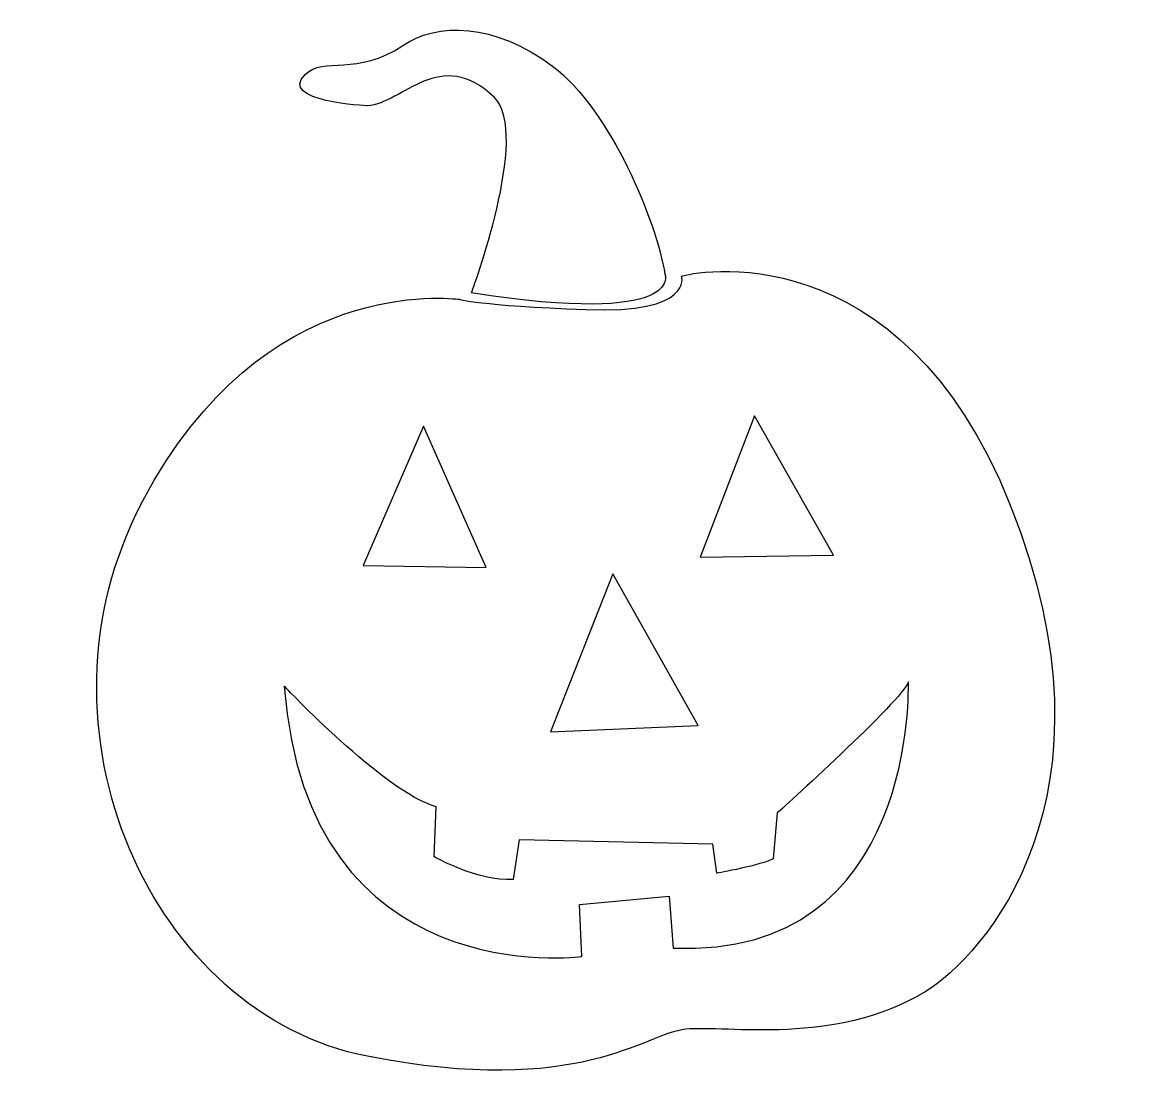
# Model space of a CAD drawing. Header units: centimetres. Extents: x -2.81 to 2.75, y -2.66 to 2.76.
import ezdxf

# ---------------------------------------------------------------- set-up
doc = ezdxf.new("R2010")
doc.units = ezdxf.units.CM
doc.header["$MEASUREMENT"] = 0
doc.layers.add('Layer 1', color=7, linetype='Continuous')

msp = doc.modelspace()

# ---------------------------------------------------------------- linework, layer by layer
at = {"layer": 'Layer 1'}
for points, knots in [([(-1.07273, 2.33783), (-0.89474, 2.34831), (-0.70631, 2.64144), (-0.43411, 2.37969), (-0.43411, 2.37969), (-0.24848, 2.20123), (-0.54928, 1.3956), (-0.54928, 1.3956), (-0.54928, 1.3956), (0.52906, 1.22809), (0.42439, 1.48982), (0.42439, 1.48982), (0.42439, 1.48982), (0.38253, 1.75157), (0.15219, 2.31691), (-0.14097, 2.53675), (-0.14097, 2.53675), (-0.43413, 2.75659), (-0.72242, 2.75895), (-0.89477, 2.64145), (-0.89477, 2.64145), (-1.12509, 2.48439), (-1.2926, 2.58909), (-1.38682, 2.4949), (-1.38682, 2.4949), (-1.5245, 2.35717), (-1.07273, 2.33783), (-1.07273, 2.33783)], [0, 0, 0, 0, 0.125, 0.125, 0.125, 0.125, 0.25, 0.25, 0.25, 0.25, 0.375, 0.375, 0.375, 0.375, 0.5, 0.5, 0.5, 0.5, 0.625, 0.625, 0.625, 0.625, 0.75, 0.75, 0.75, 0.75, 1, 1, 1, 1]), ([(2.16231, 0.32774), (1.60743, 1.72016), (0.55004, 1.50027), (0.50813, 1.47934), (0.50813, 1.47934), (0.50813, 1.47934), (0.57097, 1.2909), (0.02656, 1.31183), (0.02656, 1.31183), (-0.51785, 1.33279), (-0.61209, 1.36419), (-0.61209, 1.36419), (-0.61209, 1.36419), (-0.6435, 1.36419), (-1.59621, 1.50029), (-2.20343, 0.34867), (-2.20343, 0.34867), (-2.81065, -0.80296), (-2.15107, -2.23729), (-1.07273, -2.44665), (-1.07273, -2.44665), (0.00563, -2.65604), (0.31967, -2.33148), (0.52906, -2.31052), (0.52906, -2.31052), (0.73848, -2.28959), (1.28156, -2.39617), (1.73307, -2.12208), (1.73307, -2.12208), (2.02621, -1.94413), (2.74905, -1.14472), (2.16231, 0.32774)], [0, 0, 0, 0, 0.1111111, 0.1111111, 0.1111111, 0.1111111, 0.2222222, 0.2222222, 0.2222222, 0.2222222, 0.3333333, 0.3333333, 0.3333333, 0.3333333, 0.4444444, 0.4444444, 0.4444444, 0.4444444, 0.5555556, 0.5555556, 0.5555556, 0.5555556, 0.6666667, 0.6666667, 0.6666667, 0.6666667, 0.7777778, 0.7777778, 0.7777778, 0.7777778, 1, 1, 1, 1]), ([(-0.79005, 0.72557), (-0.79005, 0.72557), (-0.47596, 0.01366), (-0.47596, 0.01366), (-0.47596, 0.01366), (-0.47596, 0.01366), (-1.09368, 0.02414), (-1.09368, 0.02414), (-1.09368, 0.02414), (-1.09368, 0.02414), (-0.79005, 0.72557), (-0.79005, 0.72557)], [0, 0, 0, 0, 0.25, 0.25, 0.25, 0.25, 0.5, 0.5, 0.5, 0.5, 1, 1, 1, 1]), ([(0.87458, 0.77788), (0.87458, 0.77788), (1.27243, 0.07644), (1.27243, 0.07644), (1.27243, 0.07644), (1.27243, 0.07644), (0.60237, 0.06596), (0.60237, 0.06596), (0.60237, 0.06596), (0.60237, 0.06596), (0.87458, 0.77788), (0.87458, 0.77788)], [0, 0, 0, 0, 0.25, 0.25, 0.25, 0.25, 0.5, 0.5, 0.5, 0.5, 1, 1, 1, 1]), ([(0.16264, -0.01778), (0.16264, -0.01778), (0.59187, -0.78203), (0.59187, -0.78203), (0.59187, -0.78203), (0.59187, -0.78203), (-0.15142, -0.81346), (-0.15142, -0.81346), (-0.15142, -0.81346), (-0.15142, -0.81346), (0.16264, -0.01778), (0.16264, -0.01778)], [0, 0, 0, 0, 0.25, 0.25, 0.25, 0.25, 0.5, 0.5, 0.5, 0.5, 1, 1, 1, 1]), ([(0.46628, -1.90225), (0.46628, -1.90225), (0.44532, -1.6405), (0.44532, -1.6405), (0.44532, -1.6405), (0.44532, -1.6405), (-0.00487, -1.68238), (-0.00487, -1.68238), (-0.00487, -1.68238), (-0.00487, -1.68238), (0.00561, -1.94413), (0.00561, -1.94413), (0.00561, -1.94413), (0.00561, -1.94413), (-1.37636, -2.13257), (-1.49153, -0.58311), (-1.49153, -0.58311), (-1.49153, -0.58311), (-0.98898, -1.11704), (-0.72725, -1.19033), (-0.72725, -1.19033), (-0.72725, -1.19033), (-0.73773, -1.44158), (-0.73773, -1.44158), (-0.73773, -1.44158), (-0.73773, -1.44158), (-0.51786, -1.56723), (-0.3399, -1.55678), (-0.3399, -1.55678), (-0.3399, -1.55678), (-0.30849, -1.35784), (-0.30849, -1.35784), (-0.30849, -1.35784), (-0.30849, -1.35784), (0.66515, -1.37877), (0.66515, -1.37877), (0.66515, -1.37877), (0.66515, -1.37877), (0.68608, -1.52535), (0.68608, -1.52535), (0.68608, -1.52535), (0.68608, -1.52535), (0.91643, -1.48349), (0.96879, -1.45206), (0.96879, -1.45206), (0.96879, -1.45206), (0.98972, -1.22174), (0.98972, -1.22174), (0.98972, -1.22174), (0.98972, -1.22174), (1.62837, -0.6459), (1.6493, -0.56216), (1.6493, -0.56216), (1.64931, -0.56219), (1.70164, -1.95461), (0.46628, -1.90225)], [0, 0, 0, 0, 0.0666667, 0.0666667, 0.0666667, 0.0666667, 0.1333333, 0.1333333, 0.1333333, 0.1333333, 0.2, 0.2, 0.2, 0.2, 0.2666667, 0.2666667, 0.2666667, 0.2666667, 0.3333333, 0.3333333, 0.3333333, 0.3333333, 0.4, 0.4, 0.4, 0.4, 0.4666667, 0.4666667, 0.4666667, 0.4666667, 0.5333333, 0.5333333, 0.5333333, 0.5333333, 0.6, 0.6, 0.6, 0.6, 0.6666667, 0.6666667, 0.6666667, 0.6666667, 0.7333333, 0.7333333, 0.7333333, 0.7333333, 0.8, 0.8, 0.8, 0.8, 0.8666667, 0.8666667, 0.8666667, 0.8666667, 1, 1, 1, 1])]:
    msp.add_open_spline(points, degree=3, knots=knots, dxfattribs=at)

doc.saveas('drawing.dxf')
